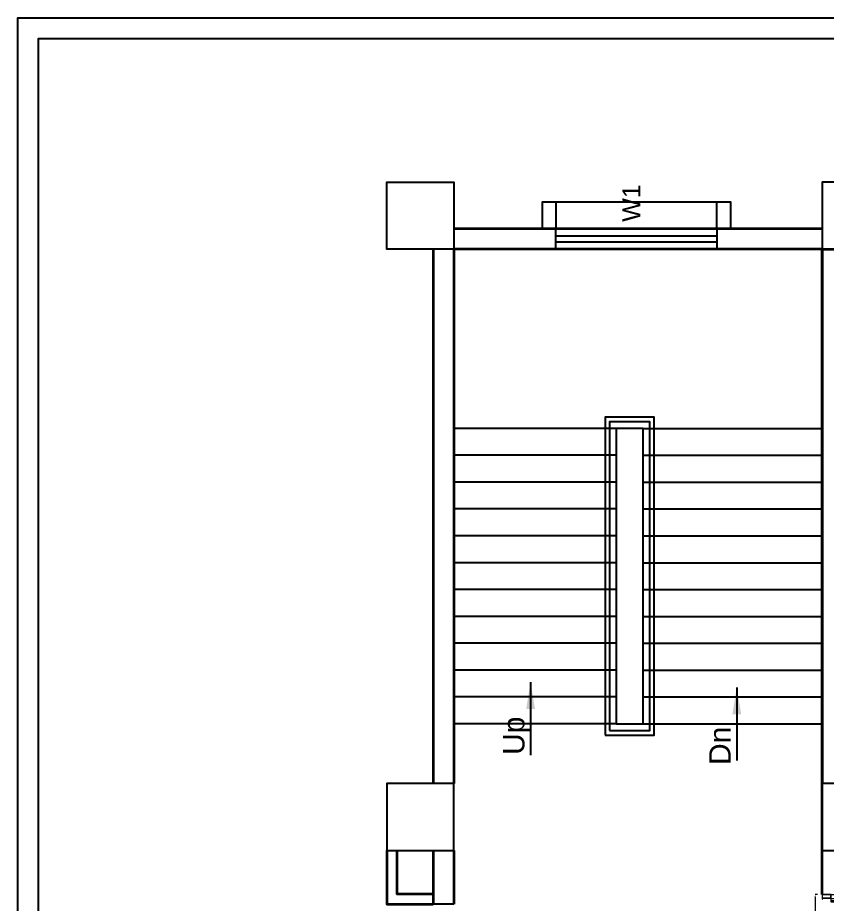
# Model space of a CAD drawing. Extents: x 3505867 to 3988380, y -625948 to -590408.
# Drawn here: x 3555319 to 3564364, y -603838 to -593937 of the extents above; entities that cross this region are included whole.
import ezdxf
from ezdxf.enums import TextEntityAlignment as Align

# ---------------------------------------------------------------- set-up
doc = ezdxf.new("R2010")
doc.units = 0
doc.header["$LTSCALE"] = 6
doc.header["$MEASUREMENT"] = 0
doc.layers.get('0').update_dxf_attribs({"linetype": 'CONTINUOUS'})
doc.layers.get('Defpoints').update_dxf_attribs({"linetype": 'CONTINUOUS'})
for name, color, linetype in [('BLOCK HACTH', 10, 'CONTINUOUS'), ('Chajja', 7, 'CONTINUOUS'), ('COL', 5, 'CONTINUOUS'), ('DIM', 7, 'CONTINUOUS'), ('JOINERY', 7, 'CONTINUOUS'), ('Railing', 21, 'CONTINUOUS'), ('Staircase', 7, 'CONTINUOUS'), ('walls', 1, 'CONTINUOUS'), ('Window', 161, 'CONTINUOUS')]:
    doc.layers.add(name, color=color, linetype=linetype)
doc.layers.add('Double Leaf Door', color=4, linetype='CONTINUOUS', lineweight=18)
doc.layers.add('WALL', color=10, linetype='CONTINUOUS', lineweight=35)
doc.styles.add('ARI', font='')
doc.styles.add('ARIAL', font='')
doc.styles.add('ROMANS', font='romans.shx')
doc.styles.get('ARI').set_extended_font_data('Arial')
doc.styles.get('ARIAL').set_extended_font_data('Arial')
doc.dimstyles.new('AEPL1', dxfattribs={"dimtxt": 100, "dimasz": 25, "dimexe": 1.25, "dimexo": 50, "dimtad": 0, "dimdec": 0, "dimtxsty": 'ROMANS', "dimcen": 2.5, "dimclrd": 250, "dimclre": 250, "dimadec": 0, "dimazin": 0, "dimtfac": 1, "dimtdec": 0, "dimtmove": 0, "dimatfit": 3, "dimfxl": 1, "dimlwd": 0, "dimlwe": 0, "dimarcsym": 0})
doc.dimstyles.new('int. dim', dxfattribs={"dimtxt": 900, "dimasz": 450, "dimexe": 150, "dimexo": 150, "dimgap": 150, "dimtad": 0, "dimdec": 0, "dimzin": 12, "dimdsep": 46, "dimtxsty": 'ARI', "dimblk": 'ARCHTICK', "dimcen": 1.5, "dimdle": 150, "dimclrd": 256, "dimclre": 256, "dimclrt": 7, "dimazin": 0, "dimtfac": 1, "dimtdec": 0, "dimtix": 1, "dimtmove": 2, "dimatfit": 3, "dimfxl": 1, "dimtolj": 1, "dimtzin": 0, "dimlwd": -1, "dimlwe": -1, "dimarcsym": 0})

# ---------------------------------------------------------------- blocks, each defined once
blk = doc.blocks.new('_ArchTick')
at = {"color": 0, "linetype": 'ByBlock', "const_width": 0.15}
blk.add_lwpolyline([(-0.5, -0.5), (0.5, 0.5)], dxfattribs=at)
blk = doc.blocks.new('1800x100')
at = {"layer": 'Double Leaf Door'}
for points in [[(101627.9, -31394.5), (101632.8, -31394.5), (101632.8, -31098), (101627.9, -31098)], [(101671.5, -31098), (101666.6, -31098), (101666.6, -31394.5), (101671.5, -31394.5)], [(103255.9, -31098), (103260.9, -31098), (103260.9, -31394.5), (103255.9, -31394.5)], [(103299.6, -31394.5), (103294.6, -31394.5), (103294.6, -31098), (103299.6, -31098)]]:
    blk.add_hatch(color=6, dxfattribs=at).paths.add_polyline_path(points)
at = {"layer": 'Double Leaf Door', "color": 8}
for p, q in [((101613.5, -30961.8), (101613.5, -30979.7)), ((101627.9, -30959.8), (101615.5, -30959.8)), ((101615.5, -30981.7), (101627.9, -30981.7)), ((101627.9, -31558.5), (101627.9, -30904.2)), ((101627.9, -30904.2), (101671.5, -30904.2)), ((101627.9, -30959.8), (101627.9, -30981.7)), ((101649.7, -31098), (101649.7, -30904.2)), ((101671.5, -30904.2), (101671.5, -31558.5)), ((103299.6, -30904.2), (103255.9, -30904.2)), ((103255.9, -30904.2), (103255.9, -31558.5)), ((103277.8, -31098), (103277.8, -30904.2)), ((103299.6, -31558.5), (103299.6, -30904.2)), ((103299.6, -30959.8), (103312, -30959.8)), ((103299.6, -30959.8), (103299.6, -30981.7)), ((103312, -30981.7), (103299.6, -30981.7)), ((103314, -30961.8), (103314, -30979.7)), ((101649.7, -31558.5), (101649.7, -31394.5)), ((103277.8, -31558.5), (103277.8, -31394.5)), ((101583.7, -31558.5), (101583.7, -31658.5)), ((101623.9, -31558.5), (101583.7, -31558.5)), ((101585.7, -31560.5), (101585.7, -31656.5)), ((101621.9, -31560.5), (101585.7, -31560.5)), ((101621.9, -31655.5), (101621.9, -31560.5)), ((101623.9, -31653.5), (101623.9, -31558.5)), ((101671.5, -31558.5), (101627.9, -31558.5)), ((103255.9, -31558.5), (103299.6, -31558.5)), ((103303.6, -31653.5), (103303.6, -31558.5)), ((103303.6, -31558.5), (103343.7, -31558.5)), ((103305.5, -31655.5), (103305.5, -31560.5)), ((103305.5, -31560.5), (103341.8, -31560.5)), ((103341.8, -31560.5), (103341.8, -31656.5)), ((103343.7, -31558.5), (103343.7, -31658.5)), ((101583.7, -31658.5), (101623.9, -31658.5)), ((101585.7, -31656.5), (101623.9, -31656.5)), ((101633.8, -31655.5), (101621.9, -31655.5)), ((101635.8, -31653.5), (101623.9, -31653.5)), ((101623.9, -31656.5), (101633.8, -31656.5)), ((101623.9, -31658.5), (101635.8, -31658.5)), ((101633.8, -31656.5), (101633.8, -31655.5)), ((101635.8, -31658.5), (101635.8, -31653.5)), ((103291.6, -31658.5), (103291.6, -31653.5)), ((103291.6, -31653.5), (103303.6, -31653.5)), ((103303.6, -31658.5), (103291.6, -31658.5)), ((103293.6, -31656.5), (103293.6, -31655.5)), ((103293.6, -31655.5), (103305.5, -31655.5)), ((103303.6, -31656.5), (103293.6, -31656.5)), ((103341.8, -31656.5), (103303.6, -31656.5)), ((103343.7, -31658.5), (103303.6, -31658.5))]:
    blk.add_line(p, q, dxfattribs=at)
at = {"layer": 'Double Leaf Door', "color": 6}
for p, q in [((101671.5, -31098), (101627.9, -31098)), ((101627.9, -31098), (101627.9, -31394.5)), ((101632.8, -31394.5), (101632.8, -31098)), ((101666.6, -31394.5), (101666.6, -31098)), ((101671.5, -31394.5), (101671.5, -31098)), ((103255.9, -31394.5), (103255.9, -31098)), ((103255.9, -31098), (103299.6, -31098)), ((103260.9, -31394.5), (103260.9, -31098)), ((103294.6, -31394.5), (103294.6, -31098)), ((103299.6, -31098), (103299.6, -31394.5)), ((101627.9, -31394.5), (101671.5, -31394.5)), ((103299.6, -31394.5), (103255.9, -31394.5))]:
    blk.add_line(p, q, dxfattribs=at)
at = {"layer": 'Double Leaf Door', "color": 6, "ltscale": 100}
for p, q in [((101666.6, -31098), (101666.6, -31394.5)), ((103260.9, -31098), (103260.9, -31394.5))]:
    blk.add_line(p, q, dxfattribs=at)
at = {"layer": 'Double Leaf Door', "color": 6}
for points in [[(101627.9, -31098), (101627.9, -31394.5), (101632.8, -31394.5), (101632.8, -31098), (101627.9, -31098)], [(101671.5, -31098), (101671.5, -31394.5), (101666.6, -31394.5), (101666.6, -31098), (101671.5, -31098)], [(103255.9, -31098), (103255.9, -31394.5), (103260.9, -31394.5), (103260.9, -31098), (103255.9, -31098)], [(103299.6, -31098), (103299.6, -31394.5), (103294.6, -31394.5), (103294.6, -31098), (103299.6, -31098)]]:
    blk.add_lwpolyline(points, dxfattribs=at)
at = {"layer": 'Double Leaf Door', "ltscale": 5000}
for points in [[(101627.9, -31098), (101627.9, -31394.5), (101632.8, -31394.5), (101632.8, -31098), (101627.9, -31098)], [(103299.6, -31098), (103299.6, -31394.5), (103294.6, -31394.5), (103294.6, -31098), (103299.6, -31098)]]:
    blk.add_lwpolyline(points, dxfattribs=at)
at = {"layer": 'Double Leaf Door', "color": 8}
for centre, radius, start, end in [((101613.5, -30970.7), 3.72, 90, 270), ((101615.5, -30961.8), 1.98, 90, 180), ((101615.5, -30979.7), 1.98, 180, 270), ((101601.6, -31795.7), 894.2, 15.3848, 85.51147), ((103268.8, -31726.5), 822.4, 90.89566, 168.20807), ((103312, -30961.8), 1.98, 0, 90), ((103312, -30979.7), 1.98, 270, 0), ((103314, -30970.7), 3.72, 270, 90)]:
    blk.add_arc(centre, radius, start, end, dxfattribs=at)
blk = doc.blocks.new('*D132')
at = {"layer": 'Defpoints', "color": 0, "linetype": 'ByBlock'}
for p in [(-28940, 10209.7), (-29018.3, 8449.7), (-28940, 8449.7)]:
    blk.add_point(p, dxfattribs=at)
at = {"layer": 'DIM', "color": 250, "linetype": 'ByBlock', "lineweight": 0}
for p, q in [((-28990, 10209.7), (-29019.5, 10209.7)), ((-29018.3, 10184.7), (-29018.3, 9499.3)), ((-29018.3, 8474.7), (-29018.3, 9160)), ((-28990, 8449.7), (-29019.5, 8449.7))]:
    blk.add_line(p, q, dxfattribs=at)
at = {"layer": 'DIM', "color": 250, "linetype": 'ByBlock'}
for points in [[(-29014.1, 10184.7), (-29022.5, 10184.7), (-29018.3, 10209.7)], [(-29022.5, 8474.7), (-29014.1, 8474.7), (-29018.3, 8449.7)]]:
    blk.add_solid(points, dxfattribs=at)
at = {"layer": 'DIM', "color": 0, "linetype": 'ByBlock', "insert": (-29018.3, 9329.7), "char_height": 100, "attachment_point": 5, "rotation": 90, "style": 'ROMANS'}
blk.add_mtext('1760', dxfattribs=at)
blk = doc.blocks.new('CIVIL IVF')
at = {"layer": 'BLOCK HACTH', "color": 8}
blk.add_lwpolyline([(-31240, 12115.2), (-30940, 12115.2), (-30940, 15415.2), (-31240, 15415.2)], close=True, dxfattribs=at)
at = {"layer": 'Chajja', "color": 8, "linetype": 'ByBlock'}
blk.add_line((-31915, 17945.2), (-30115, 17945.2), dxfattribs=at)
for points in [[(-32065, 17645.2), (-32065, 17945.2), (-31915, 17945.2), (-31915, 17645.2)], [(-30115, 17645.2), (-30115, 17945.2), (-29965, 17945.2), (-29965, 17645.2)]]:
    blk.add_lwpolyline(points, dxfattribs=at)
at = {"layer": 'COL', "color": 8}
for points in [[(-33055, 17415.2), (-33805, 17415.2), (-33805, 18165.2), (-33055, 18165.2)], [(-28940, 17415.2), (-28190, 17415.2), (-28190, 18165.2), (-28940, 18165.2)], [(-33805, 10700.2), (-33055, 10700.2), (-33055, 11450.2), (-33805, 11450.2)], [(-28940, 10700.2), (-28190, 10700.2), (-28190, 11450.2), (-28940, 11450.2)]]:
    blk.add_lwpolyline(points, close=True, dxfattribs=at)
at = {"layer": 'Railing', "color": 8}
for points in [[(-31365, 11990.2), (-30815, 11990.2), (-30815, 15540.2), (-31365, 15540.2)], [(-31315, 12040.2), (-30865, 12040.2), (-30865, 15490.2), (-31315, 15490.2)]]:
    blk.add_lwpolyline(points, close=True, dxfattribs=at)
at = {"layer": 'Staircase', "color": 8, "linetype": 'Continuous'}
for p, q in [((-31240, 15415.2), (-33055, 15415.2)), ((-30940, 15415.2), (-28940, 15415.2)), ((-31240, 15115.2), (-33055, 15115.2)), ((-30940, 15115.2), (-28940, 15115.2)), ((-31240, 14815.2), (-33055, 14815.2)), ((-30940, 14815.2), (-28940, 14815.2)), ((-31240, 14515.2), (-33055, 14515.2)), ((-30940, 14515.2), (-28940, 14515.2)), ((-31240, 14215.2), (-33055, 14215.2)), ((-30940, 14215.2), (-28940, 14215.2)), ((-31240, 13915.2), (-33055, 13915.2)), ((-30940, 13915.2), (-28940, 13915.2)), ((-31240, 13615.2), (-33055, 13615.2)), ((-30940, 13615.2), (-28940, 13615.2)), ((-31240, 13315.2), (-33055, 13315.2)), ((-30940, 13315.2), (-28940, 13315.2)), ((-31240, 13015.2), (-33055, 13015.2)), ((-30940, 13015.2), (-28940, 13015.2)), ((-31240, 12715.2), (-33055, 12715.2)), ((-30940, 12715.2), (-28940, 12715.2)), ((-31240, 12415.2), (-33055, 12415.2)), ((-30940, 12415.2), (-28940, 12415.2)), ((-31240, 12115.2), (-33055, 12115.2)), ((-30940, 12115.2), (-28940, 12115.2))]:
    blk.add_line(p, q, dxfattribs=at)
at = {"layer": 'WALL', "color": 8, "linetype": 'ByBlock'}
for p, q in [((-28940, 17645.2), (-33055, 17645.2)), ((-33285, 17415.2), (-33285, 11450.2)), ((-33055, 17415.2), (-33055, 11450.2)), ((-28940, 17415.2), (-33055, 17415.2)), ((-28940, 17415.2), (-28940, 11450.2)), ((-33285, 10700.2), (-33285, 10100.2)), ((-33055, 10700.2), (-33055, 10100.2)), ((-28940, 10699.2), (-28940, 10700.2)), ((-28940, 10209.7), (-28940, 10699.2))]:
    blk.add_line(p, q, dxfattribs=at)
at = {"layer": 'WALL', "color": 8, "lineweight": 0}
blk.add_line((-28940, 10209.7), (-28710, 10209.7), dxfattribs=at)
at = {"layer": 'WALL', "color": 8, "linetype": 'ByBlock'}
for points in [[(-28940, 10700.2), (-28940, 17415.2), (-26110, 17415.2)], [(-33805, 10700.2), (-33805, 10100.2), (-33285, 10100.2)], [(-33690, 10700.2), (-33690, 10215.2), (-33285, 10215.2)]]:
    blk.add_lwpolyline(points, dxfattribs=at)
at = {"layer": 'walls', "color": 8, "linetype": 'Continuous'}
blk.add_line((-33055, 10100.2), (-33285, 10100.2), dxfattribs=at)
at = {"layer": 'Window', "color": 8, "linetype": 'Continuous'}
for points in [[(-30115, 17645.2), (-30115, 17415.2), (-31915, 17415.2), (-31915, 17645.2)], [(-30115, 17565.2), (-30115, 17495.2), (-31915, 17495.2), (-31915, 17565.2)]]:
    blk.add_lwpolyline(points, close=True, dxfattribs=at)
at = {"layer": 'Double Leaf Door', "color": 8, "rotation": 270}
blk.add_blockref('1800x100', (2718.5, 111793.4), dxfattribs=at)
at = {"layer": 'JOINERY', "color": 8, "style": 'ARIAL', "width": 1}
blk.add_text('W1', height=200, rotation=90, dxfattribs=at).set_placement((-30970.7, 17722.6))
at = {"layer": 'Staircase', "color": 8, "style": 'ARIAL'}
for s, p in [('Up', (-32265.6, 11982.2)), ('Dn', (-29962, 11869.7))]:
    blk.add_text(s, height=240, rotation=90, dxfattribs=at).set_placement(p, align=Align.CENTER)
at = {"layer": 'DIM', "color": 8, "linetype": 'ByBlock'}
dim = blk.add_linear_dim(base=(-29018.3, 8449.7), p1=(-28940, 10209.7), p2=(-28940, 8449.7), angle=90, dimstyle='AEPL1', dxfattribs=at)
dim.commit()
dim.dimension.update_dxf_attribs({"geometry": '*D132', "text_midpoint": (-29018.3, 9329.7)})
at = {"layer": 'Staircase', "color": 8}
for points in [[(-32197.3, 12580.9, -101230.8), (-32197.3, 11765.5, -101230.8)], [(-29893.7, 12522.1, -101230.8), (-29893.7, 11706.7, -101230.8)]]:
    blk.add_leader(points, dimstyle='int. dim', override={"dimasz": 300, "dimgap": 70, "dimtad": 0}, dxfattribs=at)

msp = doc.modelspace()

# ---------------------------------------------------------------- linework, layer by layer
for points in [[(3600400.2, -593936.6), (3600400.2, -625948), (3555319, -625948), (3555319, -593936.6)], [(3600168.4, -594168.4), (3600168.4, -625716.2), (3555550.8, -625716.2), (3555550.8, -594168.4)]]:
    msp.add_lwpolyline(points, close=True)

# ---------------------------------------------------------------- block references
at = {"linetype": 'ByBlock'}
msp.add_blockref('CIVIL IVF', (3593246, -613938.4), dxfattribs=at)

doc.saveas('drawing.dxf')
